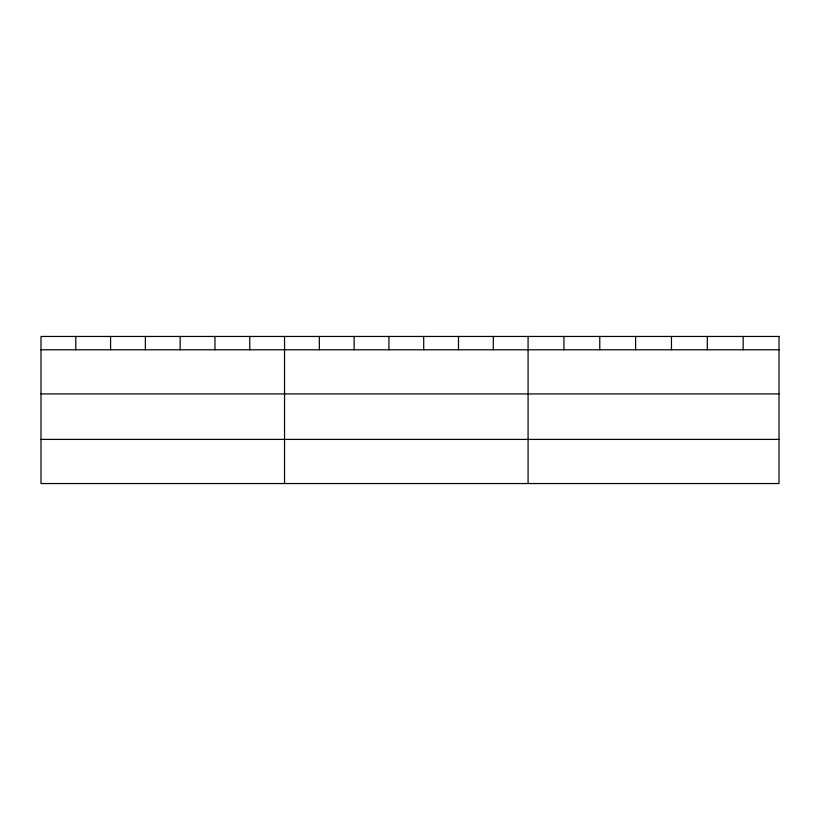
<?xml version="1.0" encoding="UTF-8"?>
<svg xmlns="http://www.w3.org/2000/svg" width="820" height="820" viewBox="0 0 820 820"><rect width="100%" height="100%" fill="white"/><g stroke="black" fill="none" stroke-linecap="round" stroke-linejoin="round"><path stroke-width="1.23" d="M41 349.781L779 349.781M41 393.918L779 393.918M41 439.407L779 439.407M743.156 336.456L743.156 349.781M707.311 336.456L707.311 349.781M671.467 336.456L671.467 349.781M635.613 336.456L635.613 349.781M599.768 336.456L599.768 349.781M563.924 336.456L563.924 349.781M528.08 336.456L528.08 483.544M493.291 336.456L493.291 349.781M458.493 336.456L458.493 349.781M423.704 336.456L423.704 349.781M388.916 336.456L388.916 349.781M354.127 336.456L354.127 349.781M319.329 336.456L319.329 349.781M284.54 336.456L284.54 483.544M249.751 336.456L249.751 349.781M214.953 336.456L214.953 349.781M180.164 336.456L180.164 349.781M145.376 336.456L145.376 349.781M110.587 336.456L110.587 349.781M75.788 336.456L75.788 349.781M779 336.456L41 336.456L41 483.544L779 483.544L779 336.456"/></g></svg>
